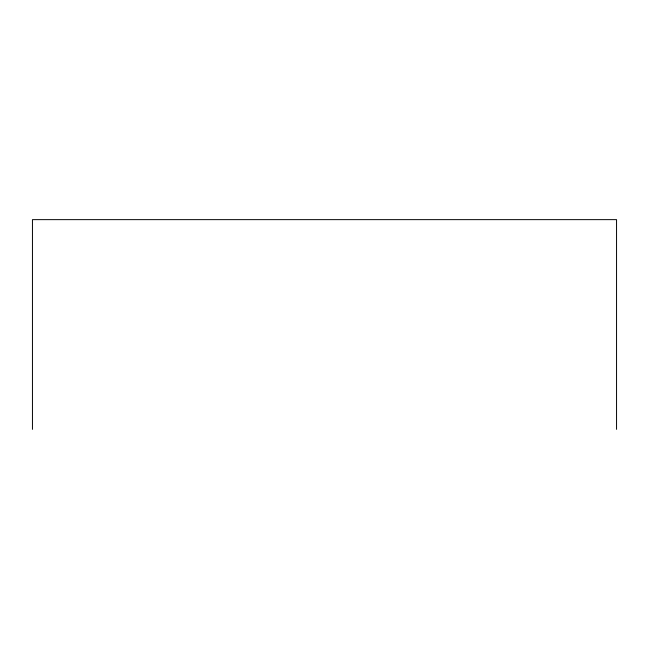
<?xml version="1.0" encoding="UTF-8"?>
<svg xmlns="http://www.w3.org/2000/svg" width="649" height="649" viewBox="0 0 649 649"><rect width="100%" height="100%" fill="white"/><g stroke="black" fill="none" stroke-linecap="round" stroke-linejoin="round"><path stroke-width="0.97" d="M616.55 429.362L616.55 219.638L32.45 219.638L32.45 429.362"/></g></svg>
